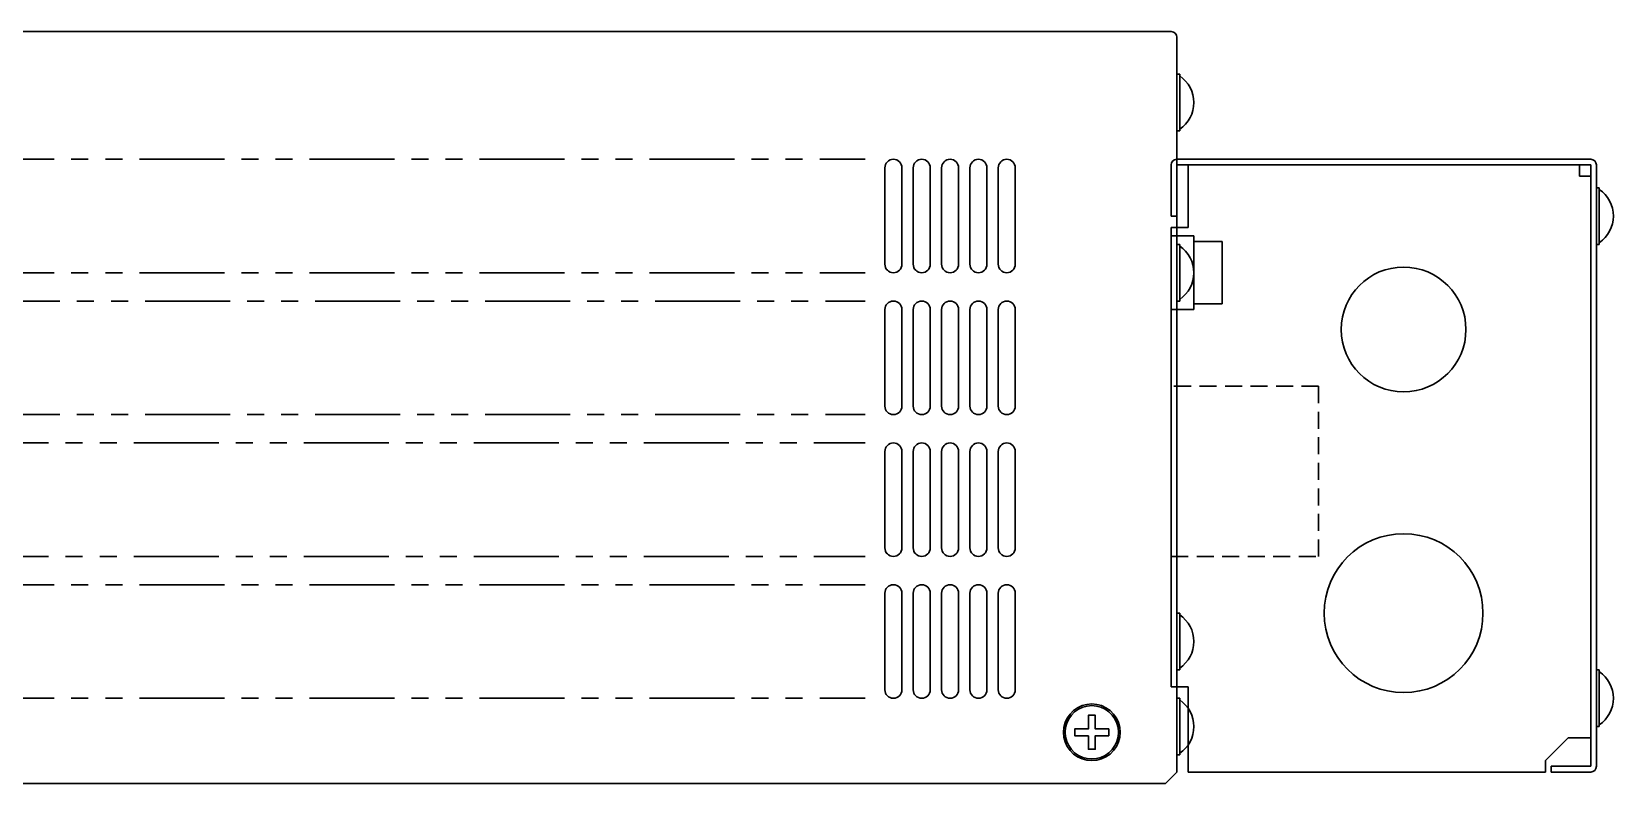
# Model space of a CAD drawing. Header units: millimetres. Extents: x 112 to 1408, y 148 to 1021.
# Drawn here: x 1129 to 1408, y 234.5 to 367 of the extents above; entities that cross this region are included whole.
import ezdxf

# ---------------------------------------------------------------- set-up
doc = ezdxf.new("R2010")
doc.units = ezdxf.units.MM
doc.linetypes.add('HIDDEN', pattern=[0.375, 0.25, -0.125])
doc.linetypes.add('PHANTOM', pattern=[2.5, 1.25, -0.25, 0.25, -0.25, 0.25, -0.25])
doc.layers.get('0').update_dxf_attribs({"color": 5, "lineweight": 30})

msp = doc.modelspace()

# ---------------------------------------------------------------- linework, layer by layer
for p, q in [((899.021, 366.999), (1330.021, 366.999)), ((1331.021, 365.999), (1331.021, 251.499)), ((1331.021, 349.499), (1331.021, 359.499)), ((1331.021, 359.499), (1331.521, 359.499)), ((1331.521, 359.499), (1331.521, 349.499)), ((1331.521, 349.799), (1331.521, 359.199)), ((1331.521, 349.499), (1331.021, 349.499)), ((1281.021, 344.499), (1281.021, 344.499)), ((1281.021, 344.499), (1281.021, 344.499)), ((1286.021, 344.499), (1286.021, 344.499)), ((1286.021, 344.499), (1286.021, 344.499)), ((1291.021, 344.499), (1291.021, 344.499)), ((1291.021, 344.499), (1291.021, 344.499)), ((1296.021, 344.499), (1296.021, 344.499)), ((1296.021, 344.499), (1296.021, 344.499)), ((1301.021, 344.499), (1301.021, 344.499)), ((1301.021, 344.499), (1301.021, 344.499)), ((1330.021, 334.499), (1330.021, 343.499)), ((1404.021, 344.499), (1331.021, 344.499)), ((1331.021, 343.499), (1331.021, 334.499)), ((1404.021, 343.499), (1331.021, 343.499)), ((1333.021, 332.499), (1333.021, 343.499)), ((1402.021, 343.499), (1333.021, 343.499)), ((1402.021, 343.499), (1402.021, 341.499)), ((1404.021, 237.499), (1404.021, 343.499)), ((1405.021, 237.499), (1405.021, 343.499)), ((1279.521, 342.999), (1279.521, 325.999)), ((1279.521, 342.999), (1279.521, 325.999)), ((1282.521, 325.999), (1282.521, 342.999)), ((1282.521, 325.999), (1282.521, 342.999)), ((1284.521, 342.999), (1284.521, 325.999)), ((1284.521, 342.999), (1284.521, 325.999)), ((1287.521, 325.999), (1287.521, 342.999)), ((1287.521, 325.999), (1287.521, 342.999)), ((1289.521, 342.999), (1289.521, 325.999)), ((1289.521, 342.999), (1289.521, 325.999)), ((1292.521, 325.999), (1292.521, 342.999)), ((1292.521, 325.999), (1292.521, 342.999)), ((1294.521, 342.999), (1294.521, 325.999)), ((1294.521, 342.999), (1294.521, 325.999)), ((1297.521, 325.999), (1297.521, 342.999)), ((1297.521, 325.999), (1297.521, 342.999)), ((1299.521, 342.999), (1299.521, 325.999)), ((1299.521, 342.999), (1299.521, 325.999)), ((1302.521, 325.999), (1302.521, 342.999)), ((1302.521, 325.999), (1302.521, 342.999)), ((1402.021, 341.499), (1404.021, 341.499)), ((1404.021, 341.499), (1404.021, 242.499)), ((1405.021, 329.499), (1405.021, 339.499)), ((1405.021, 339.499), (1405.521, 339.499)), ((1405.521, 339.499), (1405.521, 329.499)), ((1405.521, 329.799), (1405.521, 339.199)), ((1331.021, 334.499), (1330.021, 334.499)), ((1330.021, 251.499), (1330.021, 332.499)), ((1330.021, 332.499), (1331.021, 332.499)), ((1331.021, 332.499), (1331.021, 251.499)), ((1331.021, 332.499), (1333.021, 332.499)), ((1330.021, 330.999), (1334.021, 330.999)), ((1330.021, 317.999), (1330.021, 330.999)), ((1331.021, 319.499), (1331.021, 329.499)), ((1331.021, 329.499), (1331.521, 329.499)), ((1331.521, 329.499), (1331.521, 319.499)), ((1334.021, 330.999), (1334.021, 317.999)), ((1334.021, 329.999), (1339.021, 329.999)), ((1334.021, 318.999), (1334.021, 329.999)), ((1339.021, 329.999), (1339.021, 318.999)), ((1405.521, 329.499), (1405.021, 329.499)), ((1331.521, 319.799), (1331.521, 329.199)), ((1281.021, 324.499), (1281.021, 324.499)), ((1281.021, 324.499), (1281.021, 324.499)), ((1286.021, 324.499), (1286.021, 324.499)), ((1286.021, 324.499), (1286.021, 324.499)), ((1291.021, 324.499), (1291.021, 324.499)), ((1291.021, 324.499), (1291.021, 324.499)), ((1296.021, 324.499), (1296.021, 324.499)), ((1296.021, 324.499), (1296.021, 324.499)), ((1301.021, 324.499), (1301.021, 324.499)), ((1301.021, 324.499), (1301.021, 324.499)), ((1281.021, 319.499), (1281.021, 319.499)), ((1281.021, 319.499), (1281.021, 319.499)), ((1286.021, 319.499), (1286.021, 319.499)), ((1286.021, 319.499), (1286.021, 319.499)), ((1291.021, 319.499), (1291.021, 319.499)), ((1291.021, 319.499), (1291.021, 319.499)), ((1296.021, 319.499), (1296.021, 319.499)), ((1296.021, 319.499), (1296.021, 319.499)), ((1301.021, 319.499), (1301.021, 319.499)), ((1301.021, 319.499), (1301.021, 319.499)), ((1331.521, 319.499), (1331.021, 319.499)), ((1339.021, 318.999), (1334.021, 318.999)), ((1279.521, 317.999), (1279.521, 300.999)), ((1279.521, 317.999), (1279.521, 300.999)), ((1282.521, 300.999), (1282.521, 317.999)), ((1282.521, 300.999), (1282.521, 317.999)), ((1284.521, 317.999), (1284.521, 300.999)), ((1284.521, 317.999), (1284.521, 300.999)), ((1287.521, 300.999), (1287.521, 317.999)), ((1287.521, 300.999), (1287.521, 317.999)), ((1289.521, 317.999), (1289.521, 300.999)), ((1289.521, 317.999), (1289.521, 300.999)), ((1292.521, 300.999), (1292.521, 317.999)), ((1292.521, 300.999), (1292.521, 317.999)), ((1294.521, 317.999), (1294.521, 300.999)), ((1294.521, 317.999), (1294.521, 300.999)), ((1297.521, 300.999), (1297.521, 317.999)), ((1297.521, 300.999), (1297.521, 317.999)), ((1299.521, 317.999), (1299.521, 300.999)), ((1299.521, 317.999), (1299.521, 300.999)), ((1302.521, 300.999), (1302.521, 317.999)), ((1302.521, 300.999), (1302.521, 317.999)), ((1334.021, 317.999), (1330.021, 317.999)), ((1281.021, 299.499), (1281.021, 299.499)), ((1281.021, 299.499), (1281.021, 299.499)), ((1286.021, 299.499), (1286.021, 299.499)), ((1286.021, 299.499), (1286.021, 299.499)), ((1291.021, 299.499), (1291.021, 299.499)), ((1291.021, 299.499), (1291.021, 299.499)), ((1296.021, 299.499), (1296.021, 299.499)), ((1296.021, 299.499), (1296.021, 299.499)), ((1301.021, 299.499), (1301.021, 299.499)), ((1301.021, 299.499), (1301.021, 299.499)), ((1279.521, 292.999), (1279.521, 275.999)), ((1279.521, 292.999), (1279.521, 275.999)), ((1281.021, 294.499), (1281.021, 294.499)), ((1281.021, 294.499), (1281.021, 294.499)), ((1282.521, 275.999), (1282.521, 292.999)), ((1282.521, 275.999), (1282.521, 292.999)), ((1284.521, 292.999), (1284.521, 275.999)), ((1284.521, 292.999), (1284.521, 275.999)), ((1286.021, 294.499), (1286.021, 294.499)), ((1286.021, 294.499), (1286.021, 294.499)), ((1287.521, 275.999), (1287.521, 292.999)), ((1287.521, 275.999), (1287.521, 292.999)), ((1289.521, 292.999), (1289.521, 275.999)), ((1289.521, 292.999), (1289.521, 275.999)), ((1291.021, 294.499), (1291.021, 294.499)), ((1291.021, 294.499), (1291.021, 294.499)), ((1292.521, 275.999), (1292.521, 292.999)), ((1292.521, 275.999), (1292.521, 292.999)), ((1294.521, 292.999), (1294.521, 275.999)), ((1294.521, 292.999), (1294.521, 275.999)), ((1296.021, 294.499), (1296.021, 294.499)), ((1296.021, 294.499), (1296.021, 294.499)), ((1297.521, 275.999), (1297.521, 292.999)), ((1297.521, 275.999), (1297.521, 292.999)), ((1299.521, 292.999), (1299.521, 275.999)), ((1299.521, 292.999), (1299.521, 275.999)), ((1301.021, 294.499), (1301.021, 294.499)), ((1301.021, 294.499), (1301.021, 294.499)), ((1302.521, 275.999), (1302.521, 292.999)), ((1302.521, 275.999), (1302.521, 292.999)), ((1281.021, 274.499), (1281.021, 274.499)), ((1281.021, 274.499), (1281.021, 274.499)), ((1286.021, 274.499), (1286.021, 274.499)), ((1286.021, 274.499), (1286.021, 274.499)), ((1291.021, 274.499), (1291.021, 274.499)), ((1291.021, 274.499), (1291.021, 274.499)), ((1296.021, 274.499), (1296.021, 274.499)), ((1296.021, 274.499), (1296.021, 274.499)), ((1301.021, 274.499), (1301.021, 274.499)), ((1301.021, 274.499), (1301.021, 274.499)), ((1279.521, 267.999), (1279.521, 250.999)), ((1279.521, 267.999), (1279.521, 250.999)), ((1281.021, 269.499), (1281.021, 269.499)), ((1281.021, 269.499), (1281.021, 269.499)), ((1282.521, 250.999), (1282.521, 267.999)), ((1282.521, 250.999), (1282.521, 267.999)), ((1284.521, 267.999), (1284.521, 250.999)), ((1284.521, 267.999), (1284.521, 250.999)), ((1286.021, 269.499), (1286.021, 269.499)), ((1286.021, 269.499), (1286.021, 269.499)), ((1287.521, 250.999), (1287.521, 267.999)), ((1287.521, 250.999), (1287.521, 267.999)), ((1289.521, 267.999), (1289.521, 250.999)), ((1289.521, 267.999), (1289.521, 250.999)), ((1291.021, 269.499), (1291.021, 269.499)), ((1291.021, 269.499), (1291.021, 269.499)), ((1292.521, 250.999), (1292.521, 267.999)), ((1292.521, 250.999), (1292.521, 267.999)), ((1294.521, 267.999), (1294.521, 250.999)), ((1294.521, 267.999), (1294.521, 250.999)), ((1296.021, 269.499), (1296.021, 269.499)), ((1296.021, 269.499), (1296.021, 269.499)), ((1297.521, 250.999), (1297.521, 267.999)), ((1297.521, 250.999), (1297.521, 267.999)), ((1299.521, 267.999), (1299.521, 250.999)), ((1299.521, 267.999), (1299.521, 250.999)), ((1301.021, 269.499), (1301.021, 269.499)), ((1301.021, 269.499), (1301.021, 269.499)), ((1302.521, 250.999), (1302.521, 267.999)), ((1302.521, 250.999), (1302.521, 267.999)), ((1331.021, 254.499), (1331.021, 264.499)), ((1331.021, 264.499), (1331.521, 264.499)), ((1331.521, 264.499), (1331.521, 254.499)), ((1331.521, 254.799), (1331.521, 264.199)), ((1331.521, 254.499), (1331.021, 254.499)), ((1405.021, 244.499), (1405.021, 254.499)), ((1405.021, 254.499), (1405.521, 254.499)), ((1405.521, 254.499), (1405.521, 244.499)), ((1405.521, 244.799), (1405.521, 254.199)), ((1331.021, 251.499), (1330.021, 251.499)), ((1331.021, 251.499), (1330.021, 251.499)), ((1331.021, 251.499), (1331.021, 236.499)), ((1331.021, 251.499), (1333.021, 251.499)), ((1331.021, 251.499), (1331.021, 236.499)), ((1333.021, 251.499), (1333.021, 236.499)), ((1281.021, 249.499), (1281.021, 249.499)), ((1281.021, 249.499), (1281.021, 249.499)), ((1286.021, 249.499), (1286.021, 249.499)), ((1286.021, 249.499), (1286.021, 249.499)), ((1291.021, 249.499), (1291.021, 249.499)), ((1291.021, 249.499), (1291.021, 249.499)), ((1296.021, 249.499), (1296.021, 249.499)), ((1296.021, 249.499), (1296.021, 249.499)), ((1301.021, 249.499), (1301.021, 249.499)), ((1301.021, 249.499), (1301.021, 249.499)), ((1331.021, 239.499), (1331.021, 249.499)), ((1331.021, 249.499), (1331.521, 249.499)), ((1331.521, 249.499), (1331.521, 239.499)), ((1331.521, 239.799), (1331.521, 249.199)), ((1405.521, 244.499), (1405.021, 244.499)), ((1396.021, 238.499), (1400.021, 242.499)), ((1404.021, 242.499), (1400.021, 242.499)), ((1331.521, 239.499), (1331.021, 239.499)), ((1396.021, 236.499), (1396.021, 238.499)), ((1404.021, 237.499), (1397.021, 237.499)), ((1397.021, 237.499), (1397.021, 236.499)), ((883.019, 234.499), (1329.021, 234.499)), ((883.019, 234.499), (1329.021, 234.499)), ((1331.021, 236.499), (1329.021, 234.499)), ((1331.021, 236.499), (1329.021, 234.499)), ((1396.021, 236.499), (1333.021, 236.499)), ((1404.021, 236.499), (1397.021, 236.499))]:
    msp.add_line(p, q)
at = {"linetype": 'PHANTOM', "ltscale": 12}
for p, q in [((998.021, 344.499), (1276.021, 344.499)), ((998.021, 344.499), (1276.021, 344.499)), ((998.021, 324.499), (1276.021, 324.499)), ((998.021, 324.499), (1276.021, 324.499)), ((999.021, 319.499), (1276.021, 319.499)), ((999.021, 319.499), (1276.021, 319.499)), ((999.021, 299.499), (1276.021, 299.499)), ((999.021, 299.499), (1276.021, 299.499)), ((997.021, 294.499), (1276.021, 294.499)), ((997.021, 294.499), (1276.021, 294.499)), ((997.021, 274.499), (1276.021, 274.499)), ((997.021, 274.499), (1276.021, 274.499)), ((998.021, 269.499), (1276.021, 269.499)), ((998.021, 269.499), (1276.021, 269.499)), ((998.021, 249.499), (1276.021, 249.499)), ((998.021, 249.499), (1276.021, 249.499))]:
    msp.add_line(p, q, dxfattribs=at)
at = {"linetype": 'HIDDEN', "ltscale": 12}
for p, q in [((1356.021, 304.499), (1330.021, 304.499)), ((1356.021, 274.499), (1356.021, 304.499)), ((1330.021, 274.499), (1356.021, 274.499))]:
    msp.add_line(p, q, dxfattribs=at)
at = {"linetype": 'HIDDEN'}
msp.add_line((1330.021, 304.499), (1330.021, 274.499), dxfattribs=at)
for points in [[(1321.021, 243.499), (1320.945, 242.631), (1320.719, 241.789), (1320.351, 240.999), (1319.851, 240.286), (1319.234, 239.669), (1318.521, 239.169), (1317.731, 238.801), (1316.889, 238.575), (1316.021, 238.499), (1315.152, 238.575), (1314.31, 238.801), (1313.521, 239.169), (1312.807, 239.669), (1312.19, 240.286), (1311.69, 240.999), (1311.322, 241.789), (1311.097, 242.631), (1311.021, 243.499), (1311.097, 244.368), (1311.322, 245.21), (1311.69, 245.999), (1312.19, 246.713), (1312.807, 247.33), (1313.521, 247.83), (1314.31, 248.198), (1315.152, 248.423), (1316.021, 248.499), (1316.889, 248.423), (1317.731, 248.198), (1318.521, 247.83), (1319.234, 247.33), (1319.851, 246.713), (1320.351, 245.999), (1320.719, 245.21), (1320.945, 244.368), (1321.021, 243.499)], [(1320.721, 243.499), (1320.649, 242.683), (1320.437, 241.892), (1320.091, 241.149), (1319.621, 240.478), (1319.042, 239.899), (1318.371, 239.429), (1317.628, 239.083), (1316.837, 238.871), (1316.021, 238.799), (1315.204, 238.871), (1314.413, 239.083), (1313.671, 239.429), (1312.999, 239.899), (1312.42, 240.478), (1311.95, 241.149), (1311.604, 241.892), (1311.392, 242.683), (1311.321, 243.499), (1311.392, 244.316), (1311.604, 245.107), (1311.95, 245.849), (1312.42, 246.521), (1312.999, 247.1), (1313.671, 247.57), (1314.413, 247.916), (1315.204, 248.128), (1316.021, 248.199), (1316.837, 248.128), (1317.628, 247.916), (1318.371, 247.57), (1319.042, 247.1), (1319.621, 246.521), (1320.091, 245.849), (1320.437, 245.107), (1320.649, 244.316), (1320.721, 243.499)], [(1315.421, 242.899), (1315.421, 240.499), (1316.621, 240.499), (1316.621, 242.899), (1319.021, 242.899), (1319.021, 244.099), (1316.621, 244.099), (1316.621, 246.499), (1315.421, 246.499), (1315.421, 244.099), (1313.021, 244.099), (1313.021, 242.899), (1315.421, 242.899)]]:
    msp.add_lwpolyline(points)
for centre, radius in [((1371.021, 314.499), 11), ((1371.021, 264.499), 14)]:
    msp.add_circle(centre, radius)
for centre, radius, start, end in [((1330.021, 365.999), 1, 0, 90), ((1328.353, 354.499), 5.668, 0, 55.98292), ((1328.353, 354.499), 5.668, 304.01708, 0), ((1281.021, 342.999), 1.5, 90, 180), ((1281.021, 342.999), 1.5, 90, 180), ((1281.021, 342.999), 1.5, 0, 90), ((1281.021, 342.999), 1.5, 0, 90), ((1286.021, 342.999), 1.5, 90, 180), ((1286.021, 342.999), 1.5, 90, 180), ((1286.021, 342.999), 1.5, 0, 90), ((1286.021, 342.999), 1.5, 0, 90), ((1291.021, 342.999), 1.5, 90, 180), ((1291.021, 342.999), 1.5, 90, 180), ((1291.021, 342.999), 1.5, 0, 90), ((1291.021, 342.999), 1.5, 0, 90), ((1296.021, 342.999), 1.5, 90, 180), ((1296.021, 342.999), 1.5, 90, 180), ((1296.021, 342.999), 1.5, 0, 90), ((1296.021, 342.999), 1.5, 0, 90), ((1301.021, 342.999), 1.5, 90, 180), ((1301.021, 342.999), 1.5, 90, 180), ((1301.021, 342.999), 1.5, 0, 90), ((1301.021, 342.999), 1.5, 0, 90), ((1331.021, 343.499), 1, 90, 180), ((1404.021, 343.499), 1, 0, 90), ((1402.353, 334.499), 5.668, 0, 55.98292), ((1402.353, 334.499), 5.668, 304.01708, 0), ((1328.353, 324.499), 5.668, 0, 55.98292), ((1281.021, 325.999), 1.5, 180, 270), ((1281.021, 325.999), 1.5, 180, 270), ((1281.021, 325.999), 1.5, 270, 0), ((1281.021, 325.999), 1.5, 270, 0), ((1286.021, 325.999), 1.5, 180, 270), ((1286.021, 325.999), 1.5, 180, 270), ((1286.021, 325.999), 1.5, 270, 0), ((1286.021, 325.999), 1.5, 270, 0), ((1291.021, 325.999), 1.5, 180, 270), ((1291.021, 325.999), 1.5, 180, 270), ((1291.021, 325.999), 1.5, 270, 0), ((1291.021, 325.999), 1.5, 270, 0), ((1296.021, 325.999), 1.5, 180, 270), ((1296.021, 325.999), 1.5, 180, 270), ((1296.021, 325.999), 1.5, 270, 0), ((1296.021, 325.999), 1.5, 270, 0), ((1301.021, 325.999), 1.5, 180, 270), ((1301.021, 325.999), 1.5, 180, 270), ((1301.021, 325.999), 1.5, 270, 0), ((1301.021, 325.999), 1.5, 270, 0), ((1328.353, 324.499), 5.668, 304.01708, 0), ((1281.021, 317.999), 1.5, 90, 180), ((1281.021, 317.999), 1.5, 90, 180), ((1281.021, 317.999), 1.5, 0, 90), ((1281.021, 317.999), 1.5, 0, 90), ((1286.021, 317.999), 1.5, 90, 180), ((1286.021, 317.999), 1.5, 90, 180), ((1286.021, 317.999), 1.5, 0, 90), ((1286.021, 317.999), 1.5, 0, 90), ((1291.021, 317.999), 1.5, 90, 180), ((1291.021, 317.999), 1.5, 90, 180), ((1291.021, 317.999), 1.5, 0, 90), ((1291.021, 317.999), 1.5, 0, 90), ((1296.021, 317.999), 1.5, 90, 180), ((1296.021, 317.999), 1.5, 90, 180), ((1296.021, 317.999), 1.5, 0, 90), ((1296.021, 317.999), 1.5, 0, 90), ((1301.021, 317.999), 1.5, 90, 180), ((1301.021, 317.999), 1.5, 90, 180), ((1301.021, 317.999), 1.5, 0, 90), ((1301.021, 317.999), 1.5, 0, 90), ((1281.021, 300.999), 1.5, 180, 270), ((1281.021, 300.999), 1.5, 180, 270), ((1281.021, 300.999), 1.5, 270, 0), ((1281.021, 300.999), 1.5, 270, 0), ((1286.021, 300.999), 1.5, 180, 270), ((1286.021, 300.999), 1.5, 180, 270), ((1286.021, 300.999), 1.5, 270, 0), ((1286.021, 300.999), 1.5, 270, 0), ((1291.021, 300.999), 1.5, 180, 270), ((1291.021, 300.999), 1.5, 180, 270), ((1291.021, 300.999), 1.5, 270, 0), ((1291.021, 300.999), 1.5, 270, 0), ((1296.021, 300.999), 1.5, 180, 270), ((1296.021, 300.999), 1.5, 180, 270), ((1296.021, 300.999), 1.5, 270, 0), ((1296.021, 300.999), 1.5, 270, 0), ((1301.021, 300.999), 1.5, 180, 270), ((1301.021, 300.999), 1.5, 180, 270), ((1301.021, 300.999), 1.5, 270, 0), ((1301.021, 300.999), 1.5, 270, 0), ((1281.021, 292.999), 1.5, 90, 180), ((1281.021, 292.999), 1.5, 90, 180), ((1281.021, 292.999), 1.5, 0, 90), ((1281.021, 292.999), 1.5, 0, 90), ((1286.021, 292.999), 1.5, 90, 180), ((1286.021, 292.999), 1.5, 90, 180), ((1286.021, 292.999), 1.5, 0, 90), ((1286.021, 292.999), 1.5, 0, 90), ((1291.021, 292.999), 1.5, 90, 180), ((1291.021, 292.999), 1.5, 90, 180), ((1291.021, 292.999), 1.5, 0, 90), ((1291.021, 292.999), 1.5, 0, 90), ((1296.021, 292.999), 1.5, 90, 180), ((1296.021, 292.999), 1.5, 90, 180), ((1296.021, 292.999), 1.5, 0, 90), ((1296.021, 292.999), 1.5, 0, 90), ((1301.021, 292.999), 1.5, 90, 180), ((1301.021, 292.999), 1.5, 90, 180), ((1301.021, 292.999), 1.5, 0, 90), ((1301.021, 292.999), 1.5, 0, 90), ((1281.021, 275.999), 1.5, 180, 270), ((1281.021, 275.999), 1.5, 180, 270), ((1281.021, 275.999), 1.5, 270, 0), ((1281.021, 275.999), 1.5, 270, 0), ((1286.021, 275.999), 1.5, 180, 270), ((1286.021, 275.999), 1.5, 180, 270), ((1286.021, 275.999), 1.5, 270, 0), ((1286.021, 275.999), 1.5, 270, 0), ((1291.021, 275.999), 1.5, 180, 270), ((1291.021, 275.999), 1.5, 180, 270), ((1291.021, 275.999), 1.5, 270, 0), ((1291.021, 275.999), 1.5, 270, 0), ((1296.021, 275.999), 1.5, 180, 270), ((1296.021, 275.999), 1.5, 180, 270), ((1296.021, 275.999), 1.5, 270, 0), ((1296.021, 275.999), 1.5, 270, 0), ((1301.021, 275.999), 1.5, 180, 270), ((1301.021, 275.999), 1.5, 180, 270), ((1301.021, 275.999), 1.5, 270, 0), ((1301.021, 275.999), 1.5, 270, 0), ((1281.021, 267.999), 1.5, 90, 180), ((1281.021, 267.999), 1.5, 90, 180), ((1281.021, 267.999), 1.5, 0, 90), ((1281.021, 267.999), 1.5, 0, 90), ((1286.021, 267.999), 1.5, 90, 180), ((1286.021, 267.999), 1.5, 90, 180), ((1286.021, 267.999), 1.5, 0, 90), ((1286.021, 267.999), 1.5, 0, 90), ((1291.021, 267.999), 1.5, 90, 180), ((1291.021, 267.999), 1.5, 90, 180), ((1291.021, 267.999), 1.5, 0, 90), ((1291.021, 267.999), 1.5, 0, 90), ((1296.021, 267.999), 1.5, 90, 180), ((1296.021, 267.999), 1.5, 90, 180), ((1296.021, 267.999), 1.5, 0, 90), ((1296.021, 267.999), 1.5, 0, 90), ((1301.021, 267.999), 1.5, 90, 180), ((1301.021, 267.999), 1.5, 90, 180), ((1301.021, 267.999), 1.5, 0, 90), ((1301.021, 267.999), 1.5, 0, 90), ((1328.353, 259.499), 5.668, 0, 55.98292), ((1328.353, 259.499), 5.668, 304.01708, 0), ((1402.353, 249.499), 5.668, 0, 55.98292), ((1281.021, 250.999), 1.5, 180, 270), ((1281.021, 250.999), 1.5, 180, 270), ((1281.021, 250.999), 1.5, 270, 0), ((1281.021, 250.999), 1.5, 270, 0), ((1286.021, 250.999), 1.5, 180, 270), ((1286.021, 250.999), 1.5, 180, 270), ((1286.021, 250.999), 1.5, 270, 0), ((1286.021, 250.999), 1.5, 270, 0), ((1291.021, 250.999), 1.5, 180, 270), ((1291.021, 250.999), 1.5, 180, 270), ((1291.021, 250.999), 1.5, 270, 0), ((1291.021, 250.999), 1.5, 270, 0), ((1296.021, 250.999), 1.5, 180, 270), ((1296.021, 250.999), 1.5, 180, 270), ((1296.021, 250.999), 1.5, 270, 0), ((1296.021, 250.999), 1.5, 270, 0), ((1301.021, 250.999), 1.5, 180, 270), ((1301.021, 250.999), 1.5, 180, 270), ((1301.021, 250.999), 1.5, 270, 0), ((1301.021, 250.999), 1.5, 270, 0), ((1328.353, 244.499), 5.668, 0, 55.98292), ((1402.353, 249.499), 5.668, 304.01708, 0), ((1328.353, 244.499), 5.668, 304.01708, 0), ((1404.021, 237.499), 1, 270, 0)]:
    msp.add_arc(centre, radius, start, end)

doc.saveas('drawing.dxf')
